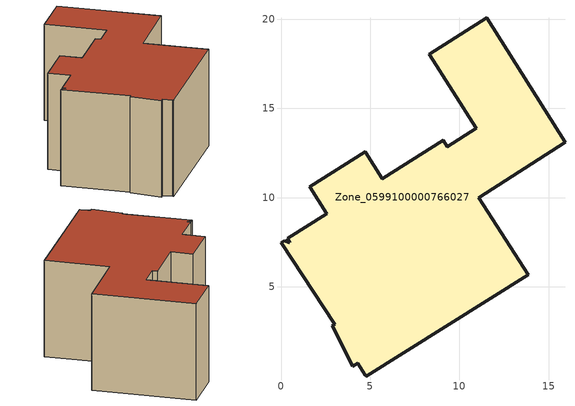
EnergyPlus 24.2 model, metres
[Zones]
Zone_0599100000766027
 floor ground (C_G): 4.03,0.56 2.87,2.82 3.01,2.92 0,7.48 0.17,7.59 0.49,7.47 0.37,7.71 2.56,9.09 1.6,10.62 4.72,12.58 5.67,11.07 9.08,13.22 9.3,12.86 10.93,13.88 8.31,18.04 11.52,20.07 15.91,13.1 11.08,10.01 13.84,5.68 4.77,0 4.73,0.05 4.29,0.73 z0
 wall outside (C_F): 15.91,13.1 11.52,20.07 8.31,18.04 10.93,13.88 9.3,12.86 9.08,13.22 5.67,11.07 4.72,12.58 1.6,10.62 2.56,9.09 0.37,7.71 0.49,7.47 0.17,7.59 0,7.48 3.01,2.92 2.87,2.82 4.03,0.56 4.29,0.73 4.73,0.05 4.77,0 13.84,5.68 11.08,10.01 15.91,13.1 z0:7.92
 roof outside (C_R): 3.01,2.92 2.87,2.82 4.03,0.56 4.29,0.73 4.73,0.05 4.77,0 13.84,5.68 11.08,10.01 15.91,13.1 11.52,20.07 8.31,18.04 10.93,13.88 9.3,12.86 9.08,13.22 5.67,11.07 4.72,12.58 1.6,10.62 2.56,9.09 0.37,7.71 0.49,7.47 0.17,7.59 0,7.48 z7.92
[BUILDING]
Pand.0599100000766027: North Axis=0; Terrain=City; Loads Convergence Tolerance Value=0.04; Temperature Convergence Tolerance Value=0.4; Solar Distribution=FullExterior; Maximum Number of Warmup Days=25; Minimum Number of Warmup Days=1
[Site:Location]
Rotterdam.The.Hague.AP_ZH_NLD Design_Conditions: Latitude=51.96; Longitude=4.45; Time Zone=1; Elevation=-4.5
[SITE:GROUNDTEMPERATURE:BUILDINGSURFACE]
18, 18, 18, 18, 18, 18, 18, 18, 18, 18, 18, 18
[MATERIAL] Thermal Absorptance=0.9; Solar Absorptance=0.7; Visible Absorptance=0.7
Name | Roughness | Thickness | Conductivity | Density | Specific Heat
G.D.2006-2014 | MediumSmooth | 0.15 | 0.06 | 540 | 1210
F.D.2006-2014 | Rough | 0.3 | 0.12 | 1920 | 840
R.D.2006-2014 | MediumRough | 0.2 | 0.08 | 1500 | 1000
[CONSTRUCTION]
C_G: G.D.2006-2014
C_F: F.D.2006-2014
C_R: R.D.2006-2014
[ZONE]
Zone_0599100000766027: Type=1; Multiplier=1; Ceiling Height=Autocalculate; Volume=Autocalculate; Floor Area=autocalculate; Part of Total Floor Area=Yes
[ZONEINFILTRATION:DESIGNFLOWRATE]
Infil_Zone_0599100000766027: Zone or ZoneList or Space or SpaceList=Zone_0599100000766027; Schedule=AlwaysOn; Design Flow Rate Calculation Method=Flow/Area; Flow Rate per Floor Area=0.0021; Constant Term Coefficient=1; Temperature Term Coefficient=0; Velocity Term Coefficient=0; Velocity Squared Term Coefficient=0
[HVACTEMPLATE:ZONE:IDEALLOADSAIRSYSTEM]
Zone_0599100000766027: Maximum Heating Supply Air Temperature=50; Minimum Cooling Supply Air Temperature=13; Maximum Heating Supply Air Humidity Ratio=0.0156; Minimum Cooling Supply Air Humidity Ratio=0.0077; Heating Limit=NoLimit; Cooling Limit=NoLimit; Dehumidification Control Type=ConstantSensibleHeatRatio; Cooling Sensible Heat Ratio=0.7; Dehumidification Setpoint=60; Humidification Control Type=None; Humidification Setpoint=30; Outdoor Air Method=None; Outdoor Air Flow Rate per Person=0.00944; Outdoor Air Flow Rate per Zone Floor Area=0; Outdoor Air Flow Rate per Zone=0; Demand Controlled Ventilation Type=None; Outdoor Air Economizer Type=NoEconomizer; Heat Recovery Type=None; Sensible Heat Recovery Effectiveness=0.7; Latent Heat Recovery Effectiveness=0.65
[ZONECONTROL:THERMOSTAT]
ThermostatControl_Zone_0599100000766027: Zone or ZoneList=Zone_0599100000766027; Control Type Schedule=DualSetpointControlType; Control 1=Thermostat_Zone_0599100000766027; Temperature Difference Between Cutout And Setpoint=0
[THERMOSTATSETPOINT:DUALSETPOINT]
Thermostat_Zone_0599100000766027: Heating Setpoint Temperature Schedule=HeatingSetpoint_Zone_0599100000766027; Cooling Setpoint Temperature Schedule=CoolingSetpoint_Zone_0599100000766027
[SCHEDULE:COMPACT]
HeatingSetpoint_Zone_0599100000766027: Through: 12/31, For: AllDays, Until: 24:00, 21
CoolingSetpoint_Zone_0599100000766027: Through: 12/31, For: AllDays, Until: 24:00, 24
DualSetpointControlType: Through: 12/31, For: AllDays, Until: 24:00, 4
AlwaysOn: Through: 12/31, For: AllDays, Until: 24:00, 1
